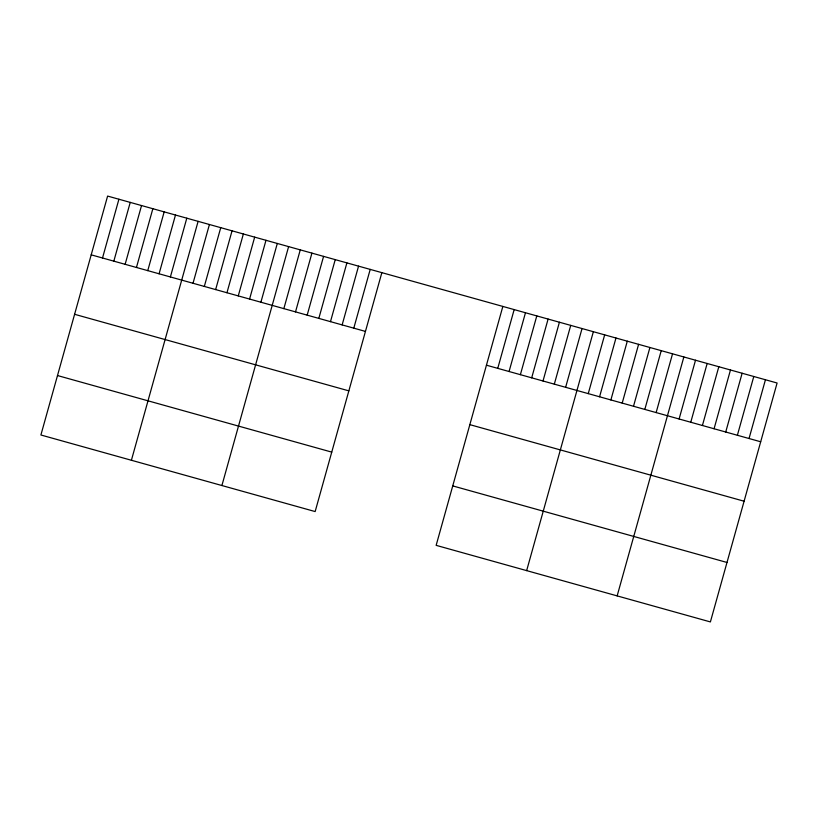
<?xml version="1.0" encoding="UTF-8"?>
<svg xmlns="http://www.w3.org/2000/svg" width="818" height="818" viewBox="0 0 818 818"><rect width="100%" height="100%" fill="white"/><g stroke="black" fill="none" stroke-linecap="round" stroke-linejoin="round"><path stroke-width="1.23" d="M102.516 257.997L118.917 199.234M113.825 261.157L130.236 202.394M125.134 264.316L141.545 205.553M136.453 267.476L152.854 208.713M147.761 270.635L164.173 211.872M159.081 273.795L175.481 215.032M170.389 276.954L186.801 218.191M131.401 460.268L198.109 221.351M193.017 283.273L209.418 224.51M204.326 286.433L220.737 227.67M215.645 289.582L232.046 230.819M226.954 292.742L243.365 233.979M238.263 295.901L254.674 237.138M249.582 299.061L265.983 240.298M260.891 302.22L277.302 243.457M221.903 485.534L288.611 246.617M283.856 308.631L300.267 249.868M295.513 311.893L311.924 253.13M307.169 315.145L323.58 256.382M318.826 318.396L335.237 259.633M330.482 321.648L346.893 262.885M342.139 324.91L358.55 266.147M353.795 328.161L370.206 269.398M381.853 272.65L315.155 511.567L40.9 434.992L107.608 196.075L777.1 383.008L710.392 621.925L436.147 545.35L502.845 306.433M497.753 368.356L514.164 309.593M509.072 371.515L525.473 312.752M520.381 374.675L536.792 315.912M531.69 377.834L548.101 319.071M543.009 380.994L559.41 322.231M554.318 384.143L570.729 325.38M565.637 387.303L582.038 328.539M526.649 570.616L593.357 331.699M588.254 393.622L604.666 334.859M599.574 396.781L615.974 338.018M610.882 399.941L627.294 341.178M622.201 403.1L638.602 344.337M633.51 406.26L649.911 347.497M644.819 409.419L661.23 350.656M656.138 412.579L672.539 353.816M617.15 595.882L683.858 356.975M679.104 418.99L695.515 360.227M690.76 422.241L707.161 363.478M702.417 425.493L718.817 366.73M714.073 428.755L730.474 369.992M725.73 432.006L742.13 373.243M737.386 435.258L753.787 376.495M749.043 438.509L765.443 379.746M91.197 254.838L365.452 331.413M486.444 365.196L760.689 441.771M74.602 314.296L348.846 390.861M469.839 424.644L744.094 501.219M57.495 375.544L331.75 452.119M452.743 485.902L726.997 562.467"/></g></svg>
